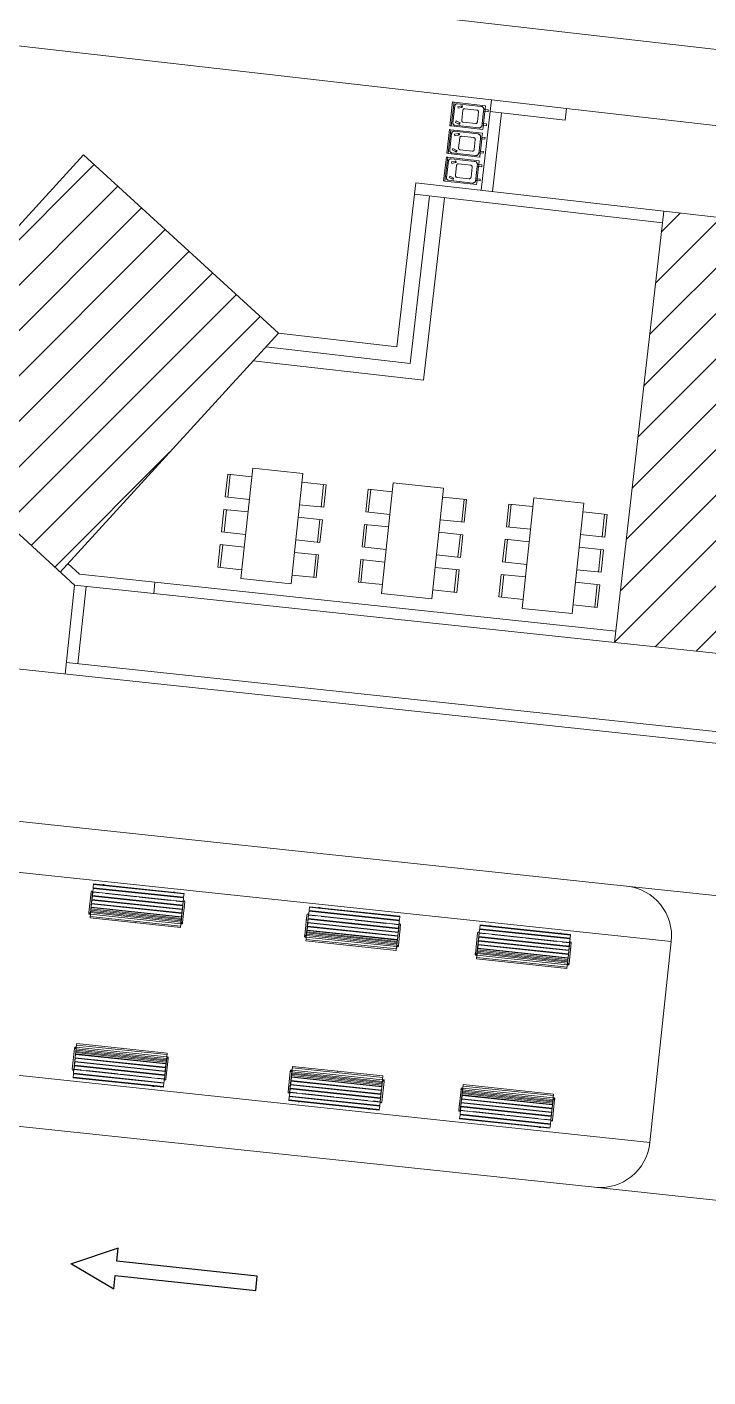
# Model space of a CAD drawing. Header units: metres. Extents: x 750 to 3116, y -341 to 1465.
# Drawn here: x 1588.96 to 1602.45, y 438.45 to 465.18 of the extents above; entities that cross this region are included whole.
import ezdxf

# ---------------------------------------------------------------- set-up
doc = ezdxf.new("R2010")
doc.units = ezdxf.units.M
for name, color, linetype, lineweight in [('Cycle road', 254, 'Continuous', 20), ('Footpath', 32, 'Continuous', 18), ('Furniture', 44, 'Continuous', 5), ('Hatch', 251, 'Continuous', 5), ('Hidden line', 251, 'Continuous', 5), ('Inverted beam', 252, 'Continuous', 5), ('Levels', 252, 'Continuous', 5), ('street fur', 33, 'Continuous', 15), ('Vehicular Road', 253, 'Continuous', 20), ('Wall ext', 20, 'Continuous', 18)]:
    doc.layers.add(name, color=color, linetype=linetype, lineweight=lineweight)

# ---------------------------------------------------------------- blocks, each defined once
blk = doc.blocks.new('Dustbin')
at = {"layer": 'street fur'}
for p, q in [((29865500, 12208874), (29865538, 12208874)), ((29865780, 12208874), (29865817, 12208874)), ((29865780, 12208846), (29865817, 12208846)), ((29865817, 12208846), (29865817, 12208873)), ((29865425, 12208243), (29865899, 12208243)), ((29865482, 12208396), (29865512, 12208407)), ((29865815, 12208396), (29865846, 12208385))]:
    blk.add_line(p, q, dxfattribs=at)
for points in [[(29865500, 12208873), (29865500, 12208874), (29865500, 12208934), (29865538, 12208934), (29865538, 12208874), (29865538, 12208873), (29865780, 12208873), (29865780, 12208874), (29865780, 12208934), (29865817, 12208934), (29865817, 12208874), (29865817, 12208873), (29865899, 12208873), (29865899, 12208243), (29865899, 12208216), (29865425, 12208216), (29865425, 12208243), (29865425, 12208873), (29865500, 12208873), (29865500, 12208846), (29865538, 12208846)], [(29865817, 12208846), (29865825, 12208846), (29865833, 12208844), (29865840, 12208842), (29865847, 12208838), (29865853, 12208834), (29865859, 12208829), (29865864, 12208823), (29865869, 12208817), (29865872, 12208810), (29865874, 12208803), (29865876, 12208795), (29865876, 12208787), (29865876, 12208311), (29865876, 12208305), (29865875, 12208299), (29865873, 12208294), (29865871, 12208289), (29865867, 12208284), (29865864, 12208280), (29865859, 12208276), (29865855, 12208273), (29865850, 12208270), (29865844, 12208269), (29865839, 12208268), (29865833, 12208267), (29865495, 12208267), (29865489, 12208268), (29865483, 12208269), (29865477, 12208271), (29865472, 12208273), (29865467, 12208277), (29865462, 12208281), (29865458, 12208285), (29865455, 12208290), (29865452, 12208295), (29865450, 12208301), (29865449, 12208307), (29865449, 12208313), (29865449, 12208781), (29865449, 12208796), (29865449, 12208796), (29865448, 12208788), (29865449, 12208781)], [(29865449, 12208796), (29865450, 12208804), (29865453, 12208811), (29865456, 12208818), (29865461, 12208824), (29865466, 12208830), (29865472, 12208835), (29865478, 12208839), (29865485, 12208843), (29865493, 12208845), (29865500, 12208846)]]:
    blk.add_lwpolyline(points, dxfattribs=at)
for points in [[(29865769, 12208437), (29865765, 12208437), (29865562, 12208437), (29865558, 12208437), (29865554, 12208438), (29865550, 12208439), (29865546, 12208441), (29865543, 12208443), (29865540, 12208446), (29865537, 12208449), (29865535, 12208453), (29865533, 12208456), (29865531, 12208460), (29865531, 12208465), (29865530, 12208469), (29865530, 12208713), (29865531, 12208718), (29865531, 12208722), (29865533, 12208726), (29865535, 12208730), (29865537, 12208734), (29865540, 12208737), (29865543, 12208740), (29865547, 12208743), (29865551, 12208745), (29865555, 12208746), (29865560, 12208747), (29865564, 12208747), (29865763, 12208747), (29865768, 12208747), (29865773, 12208746), (29865777, 12208744), (29865781, 12208742), (29865785, 12208740), (29865789, 12208737), (29865792, 12208733), (29865794, 12208729), (29865796, 12208725), (29865798, 12208721), (29865799, 12208716), (29865799, 12208711), (29865799, 12208471), (29865799, 12208467), (29865798, 12208462), (29865797, 12208458), (29865795, 12208454), (29865792, 12208450), (29865789, 12208447), (29865786, 12208444), (29865782, 12208441), (29865778, 12208439), (29865774, 12208438)], [(29865538, 12208846), (29865538, 12208873), (29865780, 12208873), (29865780, 12208846)], [(29865507, 12208423), (29865476, 12208412), (29865482, 12208396), (29865506, 12208326), (29865537, 12208337), (29865512, 12208407)], [(29865852, 12208401), (29865821, 12208412), (29865815, 12208396), (29865790, 12208327), (29865820, 12208315), (29865846, 12208385)]]:
    blk.add_lwpolyline(points, close=True, dxfattribs=at)
blk = doc.blocks.new('Dining Table')
at = {"layer": 'Furniture', "color": 0, "linetype": 'ByBlock'}
for p, q in [((29872645, 12208379), (29872645, 12208859)), ((29872645, 12208859), (29873095, 12208859)), ((29872645, 12208809), (29873095, 12208809)), ((29873095, 12208859), (29873095, 12208379)), ((29873345, 12208859), (29873345, 12208379)), ((29873795, 12208859), (29873345, 12208859)), ((29873795, 12208809), (29873345, 12208809)), ((29873795, 12208379), (29873795, 12208859)), ((29874495, 12208859), (29874045, 12208859)), ((29874045, 12208859), (29874045, 12208379)), ((29874495, 12208809), (29874045, 12208809)), ((29874495, 12208379), (29874495, 12208859)), ((29872470, 12208379), (29872470, 12207379)), ((29874670, 12208379), (29872470, 12208379)), ((29874670, 12207379), (29874670, 12208379)), ((29874670, 12207379), (29872470, 12207379)), ((29872645, 12207379), (29872645, 12206899)), ((29873095, 12206899), (29873095, 12207379)), ((29873345, 12206899), (29873345, 12207379)), ((29873795, 12207379), (29873795, 12206899)), ((29874045, 12206899), (29874045, 12207379)), ((29874495, 12207379), (29874495, 12206899)), ((29872645, 12206949), (29873095, 12206949)), ((29872645, 12206899), (29873095, 12206899)), ((29873795, 12206949), (29873345, 12206949)), ((29873795, 12206899), (29873345, 12206899)), ((29874495, 12206949), (29874045, 12206949)), ((29874495, 12206899), (29874045, 12206899))]:
    blk.add_line(p, q, dxfattribs=at)
blk = doc.blocks.new('arrow')
for p, q in [((0, 3687), (-403, 2800)), ((403, 2800), (0, 3687)), ((-403, 2800), (-143, 2800)), ((-143, 2800), (-143, 0)), ((143, 0), (143, 2800)), ((143, 2800), (403, 2800)), ((-143, 0), (143, 0))]:
    blk.add_line(p, q)
at = {"linetype": 'Continuous', "lineweight": 9}
for p in [(-5, 3699), (5, 3699)]:
    blk.add_line(p, (0, 3687), dxfattribs=at)

msp = doc.modelspace()

# ---------------------------------------------------------------- hatches: boundary and pattern name
at = {"layer": 'Hatch', "transparency": 33554687}
h = msp.add_hatch(dxfattribs=at)
h.set_pattern_fill('ANSI31', color=256, scale=0.2)
h.set_pattern_definition([(45, (-11491893.7876, -4445184.6138), (-0.449012806053, 0.449012806053), [])])
h.paths.add_polyline_path([(1629.315, 418.827), (1633.845, 414.678), (1630.577, 411.11), (1638.187, 404.139), (1640.084, 406.21), (1641.854, 404.589), (1643.225, 406.086), (1645.769, 403.756), (1662.268, 421.768), (1656.288, 427.246), (1654.39, 425.175), (1652.62, 426.796), (1651.249, 425.299), (1647.076, 429.122), (1640.538, 421.985), (1630.028, 431.612), (1628.13, 429.54), (1626.361, 431.161), (1624.989, 429.664), (1622.117, 432.295), (1612.311, 421.59), (1595.918, 436.606), (1576.15, 415.025), (1583.76, 408.054), (1585.658, 410.126), (1589.972, 406.174), (1597.88, 414.808), (1607.161, 406.307), (1610.43, 409.876), (1611.927, 408.505), (1613.824, 410.576), (1618.138, 406.625)])
h.paths.add_polyline_path([(1567.853, 440.609), (1551.941, 423.194), (1557.199, 418.39), (1554.724, 415.68), (1562.077, 408.962), (1575.904, 424.095), (1575.167, 424.77), (1579.726, 429.761)])
h.paths.add_polyline_path([(1567.526, 459.865), (1571.048, 456.648), (1573.489, 459.32), (1577.35, 455.792), (1579.791, 458.464), (1583.482, 455.091), (1585.924, 457.763), (1589.615, 454.39), (1593.938, 459.121), (1590.077, 462.649), (1587.635, 459.977), (1583.944, 463.35), (1581.503, 460.678), (1577.812, 464.051), (1575.37, 461.379), (1571.679, 464.752), (1568.75, 461.545), (1561.802, 467.893), (1556.419, 468.509), (1556.158, 464.553), (1556.058, 463.037), (1559.288, 460.085), (1557.487, 458.114), (1562.086, 453.911)])
h.paths.add_polyline_path([(1625.872, 458.575), (1618.575, 459.594), (1601.571, 461.537), (1600.595, 452.994), (1624.735, 450.432)])
h.paths.add_polyline_path([(1666.846, 428.346), (1658.141, 429.269), (1656.963, 427.984), (1662.944, 422.506), (1666.657, 426.56)])
h.paths.add_polyline_path([(1556.356, 467.546), (1554.091, 467.696), (1553.893, 464.702), (1556.158, 464.553)])
h.paths.add_polyline_path([(1559.797, 453.971), (1556.475, 457.006), (1554.721, 455.087), (1558.043, 452.052)])
h.paths.add_polyline_path([(1693.712, 400.277), (1690.735, 400.652), (1690.423, 398.172), (1693.399, 397.797)])
h.paths.add_polyline_path([(1689.388, 434.345), (1687.545, 436.033), (1685.518, 433.821), (1687.362, 432.132)])

# ---------------------------------------------------------------- linework, layer by layer
at = {"layer": 'Cycle road', "lineweight": 20}
msp.add_line((1614.762, 449.711), (1571.518, 454.299), dxfattribs=at)
at = {"layer": 'Cycle road'}
for p, q in [((1589.901, 454.129), (1589.714, 452.368)), ((1590.13, 454.104), (1589.967, 452.573)), ((1589.739, 452.597), (1614.786, 449.939)), ((1601.299, 443.094), (1601.721, 447.072))]:
    msp.add_line(p, q, dxfattribs=at)
at = {"layer": 'Cycle road', "lineweight": 18}
for p, q in [((1573.191, 451.105), (1600.832, 448.172)), ((1572.558, 445.138), (1600.199, 442.205))]:
    msp.add_line(p, q, dxfattribs=at)
at = {"layer": 'Cycle road'}
for centre, start, end in [((1600.727, 447.177), 353.9431, 83.9431), ((1600.305, 443.2), 263.9431, 353.9431)]:
    msp.add_arc(centre, 1, start, end, dxfattribs=at)
at = {"layer": 'Footpath'}
for p, q in [((1572.091, 450.216), (1601.721, 447.072)), ((1571.669, 446.238), (1601.299, 443.094))]:
    msp.add_line(p, q, dxfattribs=at)
msp.add_lwpolyline([(1553.424, 468.851), (1598.157, 463.739)], dxfattribs=at)
at = {"layer": 'Hidden line'}
for p, q in [((1600.832, 448.172), (1604.81, 447.75)), ((1600.199, 442.205), (1604.177, 441.783))]:
    msp.add_line(p, q, dxfattribs=at)
at = {"layer": 'Inverted beam', "lineweight": 20}
msp.add_line((1624.735, 450.432), (1591.468, 453.962), dxfattribs=at)
at = {"layer": 'Inverted beam'}
msp.add_line((1591.492, 454.191), (1600.621, 453.222), dxfattribs=at)
at = {"layer": 'Inverted beam', "lineweight": 20}
msp.add_lwpolyline([(1600.595, 452.994), (1601.571, 461.537), (1618.575, 459.594), (1625.872, 458.575), (1624.735, 450.432)], dxfattribs=at)
at = {"layer": 'Levels'}
for points in [[(1593.438, 458.575), (1596.815, 458.189), (1597.228, 461.802)], [(1593.688, 458.848), (1596.551, 458.521), (1596.93, 461.836)], [(1593.938, 459.121), (1596.287, 458.853), (1596.632, 461.87)]]:
    msp.add_lwpolyline(points, dxfattribs=at)
at = {"layer": 'street fur'}
for p, q in [((1590.262, 448.056), (1590.27, 448.126)), ((1592.06, 447.936), (1590.27, 448.126)), ((1590.271, 448.143), (1590.279, 448.217)), ((1590.271, 448.138), (1590.271, 448.143)), ((1590.271, 448.138), (1592.061, 447.948)), ((1592.068, 448.014), (1590.278, 448.204)), ((1592.069, 448.027), (1590.279, 448.217)), ((1590.41, 448.124), (1590.409, 448.111)), ((1590.528, 448.098), (1590.529, 448.111)), ((1590.229, 448.057), (1590.185, 447.645)), ((1590.215, 447.642), (1590.259, 448.054)), ((1590.231, 447.762), (1590.237, 447.821)), ((1592.027, 447.631), (1590.237, 447.821)), ((1590.245, 447.891), (1590.238, 447.829)), ((1592.028, 447.639), (1590.238, 447.829)), ((1592.035, 447.705), (1590.245, 447.895)), ((1590.245, 447.891), (1590.245, 447.895)), ((1590.246, 447.908), (1590.253, 447.967)), ((1590.249, 447.932), (1590.246, 447.932)), ((1590.246, 447.903), (1590.246, 447.908)), ((1590.246, 447.903), (1592.036, 447.713)), ((1590.25, 447.967), (1590.253, 447.967)), ((1590.253, 447.97), (1590.253, 447.967)), ((1592.043, 447.78), (1590.253, 447.97)), ((1590.254, 447.982), (1590.255, 447.987)), ((1590.254, 447.982), (1592.044, 447.792)), ((1590.255, 447.987), (1590.261, 448.041)), ((1590.261, 448.049), (1590.261, 448.047)), ((1590.401, 448.034), (1590.261, 448.049)), ((1590.261, 448.041), (1590.261, 448.047)), ((1590.262, 448.056), (1592.052, 447.866)), ((1590.377, 447.814), (1590.376, 447.806)), ((1590.385, 447.888), (1590.384, 447.881)), ((1590.394, 447.967), (1590.392, 447.955)), ((1590.401, 448.041), (1590.401, 448.034)), ((1590.504, 447.868), (1590.504, 447.876)), ((1590.512, 447.943), (1590.513, 447.955)), ((1590.52, 448.022), (1590.521, 448.029)), ((1591.132, 447.957), (1590.52, 448.022)), ((1591.116, 447.811), (1591.115, 447.803)), ((1591.124, 447.89), (1591.123, 447.878)), ((1591.132, 447.964), (1591.132, 447.957)), ((1591.141, 448.046), (1591.14, 448.034)), ((1591.173, 447.872), (1591.174, 447.885)), ((1591.181, 447.951), (1591.182, 447.958)), ((1591.793, 447.887), (1591.181, 447.952)), ((1591.189, 448.028), (1591.191, 448.041)), ((1591.786, 447.82), (1591.784, 447.807)), ((1591.794, 447.893), (1591.793, 447.886)), ((1591.802, 447.976), (1591.801, 447.963)), ((1591.912, 447.874), (1591.913, 447.881)), ((1592.051, 447.859), (1591.912, 447.874)), ((1591.92, 447.951), (1591.922, 447.963)), ((1592.055, 447.864), (1592.011, 447.451)), ((1592.041, 447.448), (1592.085, 447.861)), ((1592.045, 447.797), (1592.051, 447.857)), ((1592.051, 447.859), (1592.051, 447.857)), ((1592.058, 447.922), (1592.052, 447.866)), ((1592.059, 447.929), (1592.058, 447.922)), ((1592.06, 447.936), (1592.059, 447.929)), ((1592.069, 448.027), (1592.061, 447.948)), ((1590.2, 447.643), (1590.183, 447.645)), ((1590.183, 447.639), (1590.183, 447.645)), ((1590.183, 447.639), (1590.2, 447.637)), ((1590.198, 447.613), (1590.196, 447.613)), ((1590.2, 447.643), (1590.218, 447.641)), ((1590.2, 447.637), (1590.218, 447.635)), ((1590.207, 447.539), (1590.215, 447.614)), ((1590.211, 447.57), (1592.001, 447.38)), ((1590.216, 447.62), (1590.215, 447.615)), ((1592.005, 447.425), (1590.215, 447.615)), ((1590.215, 447.614), (1590.215, 447.615)), ((1590.216, 447.62), (1590.217, 447.628)), ((1590.217, 447.628), (1590.219, 447.653)), ((1590.219, 447.653), (1590.221, 447.67)), ((1592.009, 447.456), (1590.219, 447.646)), ((1590.221, 447.67), (1590.224, 447.696)), ((1592.011, 447.48), (1590.221, 447.67)), ((1590.224, 447.696), (1590.225, 447.702)), ((1592.014, 447.506), (1590.224, 447.696)), ((1590.225, 447.702), (1590.226, 447.72)), ((1590.226, 447.72), (1590.227, 447.727)), ((1592.016, 447.53), (1590.226, 447.72)), ((1590.227, 447.727), (1590.229, 447.744)), ((1592.019, 447.554), (1590.229, 447.744)), ((1590.23, 447.756), (1590.231, 447.762)), ((1590.23, 447.756), (1590.23, 447.754)), ((1592.02, 447.565), (1590.23, 447.754)), ((1590.368, 447.729), (1590.369, 447.74)), ((1590.489, 447.727), (1590.488, 447.717)), ((1590.496, 447.794), (1590.497, 447.801)), ((1591.108, 447.737), (1591.107, 447.729)), ((1591.157, 447.723), (1591.158, 447.731)), ((1591.165, 447.798), (1591.166, 447.805)), ((1591.76, 447.582), (1591.762, 447.592)), ((1591.769, 447.666), (1591.769, 447.658)), ((1591.777, 447.74), (1591.777, 447.733)), ((1591.881, 447.579), (1591.88, 447.569)), ((1591.888, 447.646), (1591.889, 447.654)), ((1591.896, 447.72), (1591.897, 447.728)), ((1591.904, 447.795), (1591.905, 447.807)), ((1592.017, 447.537), (1592.019, 447.554)), ((1592.021, 447.572), (1592.02, 447.567)), ((1592.02, 447.567), (1592.02, 447.565)), ((1592.021, 447.572), (1592.027, 447.631)), ((1592.035, 447.705), (1592.028, 447.641)), ((1592.028, 447.641), (1592.028, 447.639)), ((1592.036, 447.718), (1592.043, 447.777)), ((1592.036, 447.718), (1592.036, 447.713)), ((1592.042, 447.742), (1592.039, 447.743)), ((1592.043, 447.78), (1592.043, 447.777)), ((1592.043, 447.777), (1592.046, 447.777)), ((1592.045, 447.797), (1592.044, 447.792)), ((1594.505, 447.604), (1594.461, 447.191)), ((1594.491, 447.188), (1594.534, 447.601)), ((1594.53, 447.533), (1594.537, 447.593)), ((1594.537, 447.596), (1594.537, 447.593)), ((1594.676, 447.581), (1594.537, 447.596)), ((1594.538, 447.602), (1594.545, 447.672)), ((1594.538, 447.602), (1596.328, 447.412)), ((1596.335, 447.482), (1594.545, 447.672)), ((1594.546, 447.685), (1594.555, 447.763)), ((1594.546, 447.685), (1596.336, 447.495)), ((1596.343, 447.561), (1594.553, 447.751)), ((1596.345, 447.573), (1594.555, 447.763)), ((1594.677, 447.588), (1594.676, 447.581)), ((1594.686, 447.67), (1594.684, 447.657)), ((1594.795, 447.568), (1594.796, 447.575)), ((1595.407, 447.503), (1594.795, 447.568)), ((1594.804, 447.645), (1594.805, 447.657)), ((1595.416, 447.592), (1595.415, 447.58)), ((1595.465, 447.575), (1595.466, 447.587)), ((1596.345, 447.573), (1596.336, 447.495)), ((1590.207, 447.539), (1591.997, 447.35)), ((1592.005, 447.424), (1591.997, 447.35)), ((1592.006, 447.43), (1592.005, 447.424)), ((1592.007, 447.438), (1592.006, 447.43)), ((1592.007, 447.438), (1592.009, 447.456)), ((1592.042, 447.442), (1592.007, 447.446)), ((1592.043, 447.448), (1592.008, 447.452)), ((1592.014, 447.506), (1592.009, 447.456)), ((1592.015, 447.512), (1592.014, 447.506)), ((1592.015, 447.512), (1592.016, 447.53)), ((1592.017, 447.537), (1592.016, 447.53)), ((1592.024, 447.42), (1592.022, 447.42)), ((1592.042, 447.442), (1592.043, 447.448)), ((1594.503, 447.273), (1594.505, 447.29)), ((1596.294, 447.101), (1594.505, 447.29)), ((1594.513, 447.367), (1594.506, 447.301)), ((1596.296, 447.111), (1594.506, 447.301)), ((1596.303, 447.177), (1594.513, 447.367)), ((1594.514, 447.377), (1594.52, 447.437)), ((1594.514, 447.377), (1594.514, 447.375)), ((1596.303, 447.185), (1594.514, 447.375)), ((1594.52, 447.437), (1594.521, 447.442)), ((1594.524, 447.479), (1594.521, 447.479)), ((1594.521, 447.449), (1594.522, 447.454)), ((1594.521, 447.449), (1596.311, 447.259)), ((1596.311, 447.252), (1594.521, 447.442)), ((1594.522, 447.454), (1594.528, 447.508)), ((1594.525, 447.514), (1594.528, 447.513)), ((1594.528, 447.516), (1594.528, 447.514)), ((1596.318, 447.326), (1594.528, 447.516)), ((1594.528, 447.508), (1594.528, 447.514)), ((1594.53, 447.529), (1594.53, 447.533)), ((1594.53, 447.529), (1596.32, 447.339)), ((1594.644, 447.276), (1594.645, 447.286)), ((1594.653, 447.36), (1594.652, 447.353)), ((1594.661, 447.435), (1594.66, 447.427)), ((1594.669, 447.514), (1594.668, 447.502)), ((1594.771, 447.34), (1594.772, 447.348)), ((1594.779, 447.414), (1594.78, 447.422)), ((1594.787, 447.489), (1594.788, 447.501)), ((1595.384, 447.283), (1595.383, 447.275)), ((1595.391, 447.357), (1595.391, 447.349)), ((1595.4, 447.436), (1595.399, 447.424)), ((1595.408, 447.51), (1595.407, 447.503)), ((1595.433, 447.27), (1595.433, 447.278)), ((1595.44, 447.344), (1595.441, 447.352)), ((1595.448, 447.419), (1595.45, 447.431)), ((1595.457, 447.498), (1595.457, 447.505)), ((1596.068, 447.433), (1595.457, 447.498)), ((1596.053, 447.287), (1596.052, 447.279)), ((1596.061, 447.366), (1596.06, 447.354)), ((1596.069, 447.44), (1596.068, 447.433)), ((1596.078, 447.522), (1596.076, 447.51)), ((1596.171, 447.267), (1596.172, 447.274)), ((1596.179, 447.341), (1596.181, 447.353)), ((1596.188, 447.42), (1596.188, 447.427)), ((1596.327, 447.406), (1596.188, 447.42)), ((1596.196, 447.497), (1596.197, 447.509)), ((1596.33, 447.41), (1596.287, 446.998)), ((1596.318, 447.324), (1596.311, 447.259)), ((1596.317, 447.289), (1596.314, 447.289)), ((1596.316, 446.995), (1596.36, 447.407)), ((1596.318, 447.326), (1596.318, 447.324)), ((1596.318, 447.324), (1596.321, 447.323)), ((1596.32, 447.343), (1596.327, 447.403)), ((1596.32, 447.343), (1596.32, 447.339)), ((1596.327, 447.406), (1596.327, 447.403)), ((1596.334, 447.469), (1596.328, 447.412)), ((1596.335, 447.482), (1596.334, 447.475)), ((1596.334, 447.475), (1596.334, 447.469)), ((1597.918, 447.244), (1597.925, 447.307)), ((1597.926, 447.314), (1597.925, 447.307)), ((1599.715, 447.124), (1597.926, 447.314)), ((1597.927, 447.331), (1597.935, 447.404)), ((1597.927, 447.326), (1597.927, 447.331)), ((1597.927, 447.326), (1599.717, 447.136)), ((1599.724, 447.202), (1597.934, 447.392)), ((1599.725, 447.214), (1597.935, 447.404)), ((1598.066, 447.311), (1598.065, 447.299)), ((1598.184, 447.286), (1598.185, 447.298)), ((1594.458, 447.185), (1594.459, 447.191)), ((1594.458, 447.185), (1594.475, 447.184)), ((1594.476, 447.19), (1594.459, 447.191)), ((1594.473, 447.16), (1594.472, 447.16)), ((1594.475, 447.184), (1594.493, 447.182)), ((1594.476, 447.19), (1594.494, 447.188)), ((1594.483, 447.086), (1594.486, 447.116)), ((1594.483, 447.086), (1596.273, 446.896)), ((1594.486, 447.116), (1594.491, 447.16)), ((1594.486, 447.116), (1596.276, 446.926)), ((1594.492, 447.175), (1594.491, 447.161)), ((1596.281, 446.971), (1594.491, 447.161)), ((1594.491, 447.16), (1594.491, 447.161)), ((1594.492, 447.175), (1594.494, 447.192)), ((1594.494, 447.192), (1594.495, 447.199)), ((1596.284, 447.002), (1594.494, 447.192)), ((1594.495, 447.199), (1594.498, 447.225)), ((1596.287, 447.027), (1594.497, 447.217)), ((1594.498, 447.225), (1594.499, 447.242)), ((1594.499, 447.242), (1594.5, 447.249)), ((1596.289, 447.052), (1594.499, 447.242)), ((1594.5, 447.249), (1594.503, 447.273)), ((1596.292, 447.076), (1594.502, 447.266)), ((1594.764, 447.273), (1594.763, 447.263)), ((1596.036, 447.128), (1596.037, 447.138)), ((1596.045, 447.213), (1596.044, 447.205)), ((1596.156, 447.126), (1596.155, 447.115)), ((1596.163, 447.192), (1596.164, 447.2)), ((1596.282, 446.985), (1596.287, 447.027)), ((1596.29, 447.059), (1596.287, 447.027)), ((1596.29, 447.059), (1596.292, 447.076)), ((1596.294, 447.101), (1596.292, 447.076)), ((1596.302, 447.173), (1596.296, 447.113)), ((1596.296, 447.113), (1596.296, 447.111)), ((1596.303, 447.177), (1596.302, 447.173)), ((1596.304, 447.187), (1596.303, 447.185)), ((1596.31, 447.247), (1596.304, 447.187)), ((1596.311, 447.252), (1596.31, 447.247)), ((1597.885, 447.245), (1597.841, 446.832)), ((1597.871, 446.829), (1597.915, 447.242)), ((1597.887, 446.95), (1597.893, 447.009)), ((1599.683, 446.819), (1597.893, 447.009)), ((1597.901, 447.078), (1597.894, 447.017)), ((1599.684, 446.827), (1597.894, 447.017)), ((1599.691, 446.893), (1597.901, 447.083)), ((1597.901, 447.078), (1597.901, 447.083)), ((1597.902, 447.095), (1597.908, 447.149)), ((1597.905, 447.12), (1597.902, 447.12)), ((1597.902, 447.091), (1597.902, 447.095)), ((1597.902, 447.091), (1599.692, 446.901)), ((1597.906, 447.155), (1597.909, 447.155)), ((1597.908, 447.149), (1597.909, 447.155)), ((1597.909, 447.158), (1597.909, 447.155)), ((1599.699, 446.968), (1597.909, 447.158)), ((1597.91, 447.17), (1597.916, 447.228)), ((1597.91, 447.17), (1599.7, 446.98)), ((1597.916, 447.228), (1597.917, 447.234)), ((1597.917, 447.237), (1597.917, 447.234)), ((1598.057, 447.222), (1597.917, 447.237)), ((1597.918, 447.244), (1599.708, 447.054)), ((1598.041, 447.076), (1598.04, 447.068)), ((1598.049, 447.155), (1598.048, 447.143)), ((1598.057, 447.229), (1598.057, 447.222)), ((1598.16, 447.056), (1598.16, 447.063)), ((1598.168, 447.13), (1598.169, 447.142)), ((1598.176, 447.209), (1598.177, 447.216)), ((1598.787, 447.145), (1598.176, 447.209)), ((1598.78, 447.078), (1598.779, 447.065)), ((1598.788, 447.151), (1598.787, 447.144)), ((1598.797, 447.234), (1598.796, 447.221)), ((1598.829, 447.06), (1598.83, 447.072)), ((1598.837, 447.139), (1598.838, 447.146)), ((1599.449, 447.074), (1598.837, 447.139)), ((1598.845, 447.216), (1598.847, 447.228)), ((1599.442, 447.007), (1599.44, 446.995)), ((1599.449, 447.081), (1599.449, 447.074)), ((1599.458, 447.163), (1599.457, 447.151)), ((1599.568, 447.061), (1599.569, 447.068)), ((1599.707, 447.047), (1599.568, 447.062)), ((1599.576, 447.138), (1599.578, 447.151)), ((1599.711, 447.052), (1599.667, 446.639)), ((1599.697, 446.636), (1599.741, 447.049)), ((1599.707, 447.044), (1599.7, 446.98)), ((1599.707, 447.047), (1599.707, 447.044)), ((1599.714, 447.11), (1599.708, 447.054)), ((1599.715, 447.117), (1599.714, 447.11)), ((1599.715, 447.124), (1599.715, 447.117)), ((1599.725, 447.214), (1599.717, 447.136)), ((1596.281, 446.97), (1596.273, 446.896)), ((1596.282, 446.985), (1596.281, 446.976)), ((1596.281, 446.976), (1596.281, 446.97)), ((1596.318, 446.988), (1596.283, 446.992)), ((1596.318, 446.994), (1596.284, 446.998)), ((1596.299, 446.966), (1596.297, 446.966)), ((1596.318, 446.988), (1596.318, 446.994)), ((1597.856, 446.831), (1597.839, 446.833)), ((1597.839, 446.827), (1597.839, 446.833)), ((1597.839, 446.827), (1597.856, 446.825)), ((1597.854, 446.801), (1597.852, 446.801)), ((1597.856, 446.831), (1597.874, 446.829)), ((1597.856, 446.825), (1597.873, 446.823)), ((1597.863, 446.727), (1597.871, 446.802)), ((1597.867, 446.758), (1599.656, 446.568)), ((1597.872, 446.807), (1597.871, 446.802)), ((1599.661, 446.612), (1597.871, 446.802)), ((1597.871, 446.802), (1597.871, 446.802)), ((1597.872, 446.807), (1597.873, 446.816)), ((1597.873, 446.816), (1597.875, 446.833)), ((1597.875, 446.841), (1597.878, 446.866)), ((1597.875, 446.833), (1597.875, 446.841)), ((1599.665, 446.643), (1597.875, 446.833)), ((1599.667, 446.668), (1597.877, 446.858)), ((1597.878, 446.866), (1597.88, 446.883)), ((1597.88, 446.883), (1597.885, 446.932)), ((1599.67, 446.693), (1597.88, 446.883)), ((1599.672, 446.717), (1597.882, 446.907)), ((1599.675, 446.742), (1597.885, 446.932)), ((1597.886, 446.944), (1597.887, 446.95)), ((1597.886, 446.944), (1597.886, 446.942)), ((1599.676, 446.752), (1597.886, 446.942)), ((1598.024, 446.917), (1598.025, 446.927)), ((1598.033, 447.002), (1598.032, 446.994)), ((1598.145, 446.915), (1598.144, 446.904)), ((1598.152, 446.981), (1598.153, 446.989)), ((1598.764, 446.924), (1598.763, 446.916)), ((1598.772, 446.998), (1598.771, 446.991)), ((1598.813, 446.911), (1598.814, 446.919)), ((1598.821, 446.985), (1598.822, 446.993)), ((1599.416, 446.769), (1599.418, 446.78)), ((1599.425, 446.854), (1599.425, 446.846)), ((1599.433, 446.928), (1599.432, 446.921)), ((1599.537, 446.767), (1599.536, 446.757)), ((1599.544, 446.833), (1599.545, 446.841)), ((1599.552, 446.908), (1599.553, 446.915)), ((1599.56, 446.982), (1599.561, 446.995)), ((1599.673, 446.725), (1599.675, 446.742)), ((1599.683, 446.814), (1599.676, 446.754)), ((1599.676, 446.754), (1599.676, 446.752)), ((1599.683, 446.819), (1599.683, 446.814)), ((1599.691, 446.893), (1599.684, 446.829)), ((1599.684, 446.829), (1599.684, 446.827)), ((1599.699, 446.965), (1599.692, 446.901)), ((1599.698, 446.93), (1599.695, 446.93)), ((1599.699, 446.968), (1599.699, 446.965)), ((1599.699, 446.965), (1599.702, 446.965)), ((1597.863, 446.727), (1599.653, 446.537)), ((1599.661, 446.612), (1599.653, 446.537)), ((1599.665, 446.643), (1599.661, 446.612)), ((1599.661, 446.612), (1599.661, 446.612)), ((1599.698, 446.63), (1599.663, 446.633)), ((1599.699, 446.636), (1599.664, 446.639)), ((1599.665, 446.651), (1599.67, 446.693)), ((1599.665, 446.651), (1599.665, 446.643)), ((1599.671, 446.7), (1599.67, 446.693)), ((1599.671, 446.7), (1599.672, 446.717)), ((1599.673, 446.725), (1599.672, 446.717)), ((1599.68, 446.608), (1599.678, 446.608)), ((1599.698, 446.63), (1599.699, 446.636)), ((1589.9, 444.955), (1589.856, 444.542)), ((1589.886, 444.539), (1589.93, 444.952)), ((1589.899, 444.961), (1589.898, 444.955)), ((1589.933, 444.952), (1589.898, 444.955)), ((1589.899, 444.961), (1589.933, 444.958)), ((1589.919, 444.983), (1589.917, 444.983)), ((1589.926, 444.891), (1589.922, 444.849)), ((1591.714, 444.683), (1589.924, 444.873)), ((1589.927, 444.897), (1589.926, 444.891)), ((1589.931, 444.94), (1589.927, 444.897)), ((1591.717, 444.707), (1589.927, 444.897)), ((1591.72, 444.733), (1589.93, 444.923)), ((1589.932, 444.947), (1589.931, 444.94)), ((1589.936, 444.978), (1589.932, 444.947)), ((1591.722, 444.757), (1589.932, 444.947)), ((1589.944, 445.053), (1589.936, 444.979)), ((1589.936, 444.979), (1589.936, 444.978)), ((1591.726, 444.788), (1589.936, 444.978)), ((1589.94, 445.023), (1591.73, 444.833)), ((1589.944, 445.053), (1591.733, 444.863)), ((1589.897, 444.611), (1589.89, 444.546)), ((1589.895, 444.626), (1589.898, 444.626)), ((1589.897, 444.611), (1591.687, 444.421)), ((1589.898, 444.623), (1589.904, 444.685)), ((1591.688, 444.433), (1589.898, 444.623)), ((1589.902, 444.661), (1589.899, 444.661)), ((1589.905, 444.69), (1589.904, 444.685)), ((1589.905, 444.69), (1591.695, 444.5)), ((1589.912, 444.756), (1589.906, 444.697)), ((1591.696, 444.508), (1589.906, 444.697)), ((1589.913, 444.762), (1589.912, 444.756)), ((1589.913, 444.762), (1589.913, 444.764)), ((1591.703, 444.574), (1589.913, 444.764)), ((1589.921, 444.838), (1589.914, 444.777)), ((1589.914, 444.777), (1589.914, 444.772)), ((1591.704, 444.582), (1589.914, 444.772)), ((1591.711, 444.648), (1589.921, 444.838)), ((1591.712, 444.659), (1589.922, 444.849)), ((1590.036, 444.596), (1590.037, 444.608)), ((1590.044, 444.675), (1590.045, 444.683)), ((1590.052, 444.749), (1590.053, 444.757)), ((1590.061, 444.834), (1590.06, 444.824)), ((1590.164, 444.67), (1590.164, 444.662)), ((1590.172, 444.744), (1590.171, 444.737)), ((1590.179, 444.811), (1590.18, 444.821)), ((1590.775, 444.598), (1590.776, 444.605)), ((1590.783, 444.672), (1590.784, 444.68)), ((1590.834, 444.674), (1590.833, 444.666)), ((1591.444, 444.601), (1591.445, 444.609)), ((1591.453, 444.686), (1591.452, 444.676)), ((1591.571, 444.663), (1591.573, 444.674)), ((1591.726, 444.761), (1591.682, 444.348)), ((1591.704, 444.582), (1591.71, 444.646)), ((1591.71, 444.646), (1591.711, 444.648)), ((1591.712, 444.345), (1591.755, 444.758)), ((1591.714, 444.676), (1591.712, 444.659)), ((1591.716, 444.701), (1591.714, 444.683)), ((1591.714, 444.676), (1591.714, 444.683)), ((1591.716, 444.701), (1591.717, 444.707)), ((1591.719, 444.725), (1591.717, 444.707)), ((1591.719, 444.725), (1591.72, 444.733)), ((1591.726, 444.788), (1591.72, 444.733)), ((1591.758, 444.764), (1591.723, 444.767)), ((1591.757, 444.758), (1591.723, 444.761)), ((1591.726, 444.789), (1591.733, 444.863)), ((1591.726, 444.788), (1591.726, 444.789)), ((1591.745, 444.789), (1591.743, 444.789)), ((1591.758, 444.764), (1591.757, 444.758)), ((1589.88, 444.455), (1589.872, 444.376)), ((1591.662, 444.186), (1589.872, 444.376)), ((1591.663, 444.199), (1589.873, 444.388)), ((1589.88, 444.455), (1591.67, 444.265)), ((1589.881, 444.467), (1589.882, 444.474)), ((1591.671, 444.277), (1589.881, 444.467)), ((1589.888, 444.533), (1589.882, 444.474)), ((1589.889, 444.537), (1589.888, 444.533)), ((1589.889, 444.544), (1589.89, 444.546)), ((1590.029, 444.529), (1589.889, 444.544)), ((1589.889, 444.537), (1591.679, 444.347)), ((1590.019, 444.44), (1590.021, 444.452)), ((1590.028, 444.522), (1590.029, 444.529)), ((1590.14, 444.44), (1590.139, 444.427)), ((1590.148, 444.516), (1590.147, 444.509)), ((1590.76, 444.451), (1590.148, 444.516)), ((1590.156, 444.595), (1590.155, 444.583)), ((1590.75, 444.362), (1590.751, 444.375)), ((1590.759, 444.445), (1590.76, 444.452)), ((1590.767, 444.518), (1590.768, 444.531)), ((1590.801, 444.369), (1590.8, 444.357)), ((1590.809, 444.446), (1590.809, 444.439)), ((1591.421, 444.381), (1590.809, 444.446)), ((1590.818, 444.525), (1590.816, 444.513)), ((1590.826, 444.6), (1590.825, 444.592)), ((1591.42, 444.374), (1591.421, 444.381)), ((1591.428, 444.448), (1591.429, 444.46)), ((1591.436, 444.527), (1591.437, 444.535)), ((1591.54, 444.369), (1591.539, 444.362)), ((1591.679, 444.354), (1591.54, 444.368)), ((1591.549, 444.448), (1591.547, 444.435)), ((1591.557, 444.522), (1591.556, 444.515)), ((1591.564, 444.597), (1591.564, 444.589)), ((1591.679, 444.347), (1591.673, 444.291)), ((1591.679, 444.354), (1591.68, 444.356)), ((1591.68, 444.356), (1591.687, 444.421)), ((1591.688, 444.436), (1591.695, 444.5)), ((1591.688, 444.433), (1591.688, 444.436)), ((1591.688, 444.436), (1591.691, 444.435)), ((1591.695, 444.47), (1591.692, 444.47)), ((1591.703, 444.572), (1591.696, 444.512)), ((1591.696, 444.508), (1591.696, 444.512)), ((1591.703, 444.572), (1591.703, 444.574)), ((1594.175, 444.501), (1594.132, 444.089)), ((1594.161, 444.086), (1594.205, 444.498)), ((1594.174, 444.508), (1594.173, 444.502)), ((1594.208, 444.498), (1594.173, 444.502)), ((1594.174, 444.508), (1594.209, 444.504)), ((1594.195, 444.377), (1594.189, 444.318)), ((1594.194, 444.53), (1594.193, 444.53)), ((1594.196, 444.383), (1594.195, 444.377)), ((1594.196, 444.383), (1594.196, 444.385)), ((1595.986, 444.195), (1594.196, 444.385)), ((1594.199, 444.412), (1594.197, 444.395)), ((1595.987, 444.205), (1594.197, 444.395)), ((1594.2, 444.42), (1594.199, 444.412)), ((1594.202, 444.437), (1594.2, 444.42)), ((1595.99, 444.23), (1594.2, 444.42)), ((1594.211, 444.525), (1594.202, 444.443)), ((1595.992, 444.254), (1594.202, 444.443)), ((1594.202, 444.443), (1594.202, 444.437)), ((1595.995, 444.279), (1594.205, 444.469)), ((1595.998, 444.304), (1594.208, 444.493)), ((1594.219, 444.6), (1594.211, 444.525)), ((1596.001, 444.335), (1594.211, 444.525)), ((1594.211, 444.525), (1594.211, 444.525)), ((1594.216, 444.569), (1596.006, 444.379)), ((1594.219, 444.6), (1596.009, 444.41)), ((1594.337, 444.38), (1594.335, 444.37)), ((1594.455, 444.357), (1594.456, 444.368)), ((1596, 444.33), (1596.001, 444.335)), ((1596.001, 444.335), (1596.009, 444.41)), ((1596.001, 444.335), (1596.001, 444.335)), ((1596.02, 444.335), (1596.018, 444.336)), ((1591.411, 444.292), (1591.413, 444.304)), ((1591.532, 444.292), (1591.531, 444.279)), ((1591.662, 444.186), (1591.663, 444.199)), ((1591.663, 444.199), (1591.67, 444.265)), ((1591.671, 444.277), (1591.672, 444.284)), ((1591.672, 444.284), (1591.673, 444.291)), ((1594.157, 444.013), (1594.164, 444.083)), ((1594.164, 444.083), (1595.954, 443.893)), ((1594.166, 444.098), (1594.165, 444.093)), ((1594.165, 444.09), (1594.165, 444.093)), ((1594.304, 444.075), (1594.165, 444.09)), ((1594.172, 444.152), (1594.166, 444.098)), ((1594.171, 444.173), (1594.174, 444.172)), ((1594.172, 444.157), (1595.962, 443.967)), ((1594.172, 444.157), (1594.172, 444.152)), ((1594.173, 444.169), (1594.18, 444.232)), ((1595.963, 443.979), (1594.173, 444.169)), ((1594.177, 444.207), (1594.174, 444.207)), ((1594.18, 444.236), (1595.97, 444.046)), ((1594.18, 444.236), (1594.18, 444.232)), ((1594.182, 444.249), (1594.181, 444.244)), ((1595.971, 444.054), (1594.181, 444.244)), ((1594.188, 444.31), (1594.182, 444.249)), ((1595.978, 444.12), (1594.188, 444.31)), ((1595.979, 444.128), (1594.189, 444.318)), ((1594.303, 444.068), (1594.304, 444.075)), ((1594.311, 444.142), (1594.313, 444.154)), ((1594.32, 444.221), (1594.32, 444.229)), ((1594.328, 444.296), (1594.328, 444.303)), ((1594.432, 444.142), (1594.431, 444.13)), ((1594.44, 444.216), (1594.439, 444.209)), ((1594.448, 444.291), (1594.447, 444.283)), ((1595.042, 444.065), (1595.043, 444.077)), ((1595.051, 444.144), (1595.051, 444.151)), ((1595.058, 444.218), (1595.059, 444.226)), ((1595.093, 444.072), (1595.092, 444.059)), ((1595.101, 444.146), (1595.1, 444.139)), ((1595.109, 444.221), (1595.108, 444.213)), ((1595.712, 444.074), (1595.713, 444.081)), ((1595.72, 444.148), (1595.721, 444.156)), ((1595.729, 444.233), (1595.728, 444.222)), ((1595.832, 444.069), (1595.831, 444.061)), ((1595.84, 444.143), (1595.839, 444.135)), ((1595.847, 444.21), (1595.848, 444.22)), ((1596.001, 444.307), (1595.957, 443.895)), ((1595.971, 444.054), (1595.977, 444.113)), ((1595.977, 444.113), (1595.978, 444.118)), ((1595.978, 444.118), (1595.978, 444.12)), ((1595.979, 444.128), (1595.986, 444.193)), ((1595.986, 444.193), (1595.986, 444.195)), ((1595.987, 443.891), (1596.031, 444.304)), ((1595.997, 444.296), (1595.987, 444.205)), ((1595.997, 444.296), (1595.998, 444.304)), ((1596, 444.33), (1595.998, 444.304)), ((1596.033, 444.304), (1595.998, 444.308)), ((1596.034, 444.31), (1595.999, 444.314)), ((1596.034, 444.31), (1596.033, 444.304)), ((1597.556, 444.143), (1597.512, 443.73)), ((1597.542, 443.727), (1597.586, 444.139)), ((1597.555, 444.149), (1597.554, 444.143)), ((1597.589, 444.139), (1597.554, 444.143)), ((1597.555, 444.149), (1597.589, 444.145)), ((1597.575, 444.171), (1597.573, 444.171)), ((1597.59, 444.152), (1597.58, 444.061)), ((1599.373, 443.895), (1597.583, 444.085)), ((1599.376, 443.92), (1597.586, 444.11)), ((1599.378, 443.945), (1597.588, 444.135)), ((1597.591, 444.161), (1597.59, 444.152)), ((1597.591, 444.161), (1597.592, 444.166)), ((1597.599, 444.241), (1597.592, 444.167)), ((1597.592, 444.167), (1597.592, 444.166)), ((1599.381, 443.976), (1597.592, 444.166)), ((1597.596, 444.211), (1599.386, 444.021)), ((1597.599, 444.241), (1599.389, 444.051)), ((1594.155, 443.996), (1594.147, 443.923)), ((1595.937, 443.733), (1594.147, 443.923)), ((1595.938, 443.745), (1594.148, 443.935)), ((1594.155, 444.001), (1595.945, 443.811)), ((1594.155, 444.001), (1594.155, 443.996)), ((1595.947, 443.823), (1594.157, 444.013)), ((1594.295, 443.986), (1594.296, 443.999)), ((1594.415, 443.986), (1594.414, 443.973)), ((1594.423, 444.063), (1594.423, 444.056)), ((1595.035, 443.998), (1594.423, 444.063)), ((1595.026, 443.909), (1595.027, 443.921)), ((1595.034, 443.991), (1595.035, 443.998)), ((1595.077, 443.916), (1595.075, 443.903)), ((1595.085, 443.993), (1595.084, 443.986)), ((1595.696, 443.927), (1595.085, 443.992)), ((1595.687, 443.838), (1595.688, 443.851)), ((1595.696, 443.921), (1595.696, 443.928)), ((1595.703, 443.994), (1595.705, 444.007)), ((1595.808, 443.838), (1595.806, 443.826)), ((1595.816, 443.915), (1595.815, 443.908)), ((1595.955, 443.9), (1595.816, 443.915)), ((1595.824, 443.994), (1595.823, 443.982)), ((1595.938, 443.745), (1595.945, 443.811)), ((1595.947, 443.83), (1595.948, 443.837)), ((1595.947, 443.823), (1595.947, 443.83)), ((1595.954, 443.89), (1595.948, 443.837)), ((1595.954, 443.89), (1595.954, 443.893)), ((1595.955, 443.903), (1595.962, 443.967)), ((1595.955, 443.9), (1595.955, 443.903)), ((1595.963, 443.979), (1595.964, 443.982)), ((1595.964, 443.982), (1595.97, 444.046)), ((1595.964, 443.982), (1595.967, 443.982)), ((1595.97, 444.016), (1595.967, 444.017)), ((1597.551, 443.814), (1597.554, 443.814)), ((1597.555, 443.819), (1597.554, 443.813)), ((1597.554, 443.811), (1597.554, 443.813)), ((1599.344, 443.621), (1597.554, 443.811)), ((1597.56, 443.873), (1597.555, 443.819)), ((1597.558, 443.848), (1597.555, 443.849)), ((1597.561, 443.878), (1597.56, 443.873)), ((1597.561, 443.878), (1599.351, 443.688)), ((1597.569, 443.95), (1597.562, 443.89)), ((1597.562, 443.89), (1597.562, 443.885)), ((1599.352, 443.695), (1597.562, 443.885)), ((1597.569, 443.95), (1597.569, 443.952)), ((1599.359, 443.762), (1597.569, 443.952)), ((1597.577, 444.026), (1597.57, 443.96)), ((1599.36, 443.77), (1597.57, 443.96)), ((1599.367, 443.836), (1597.577, 444.026)), ((1597.58, 444.054), (1597.578, 444.036)), ((1599.368, 443.846), (1597.578, 444.036)), ((1599.37, 443.871), (1597.58, 444.061)), ((1597.58, 444.061), (1597.58, 444.054)), ((1597.7, 443.863), (1597.701, 443.87)), ((1597.708, 443.937), (1597.709, 443.945)), ((1597.717, 444.022), (1597.716, 444.011)), ((1597.82, 443.858), (1597.819, 443.85)), ((1597.828, 443.932), (1597.827, 443.924)), ((1597.835, 443.999), (1597.836, 444.009)), ((1598.439, 443.859), (1598.44, 443.867)), ((1598.489, 443.862), (1598.489, 443.854)), ((1599.109, 443.874), (1599.108, 443.864)), ((1599.227, 443.851), (1599.229, 443.861)), ((1599.382, 443.949), (1599.338, 443.536)), ((1599.36, 443.77), (1599.366, 443.834)), ((1599.366, 443.834), (1599.367, 443.836)), ((1599.368, 443.533), (1599.411, 443.945)), ((1599.37, 443.864), (1599.368, 443.846)), ((1599.372, 443.888), (1599.37, 443.871)), ((1599.37, 443.864), (1599.37, 443.871)), ((1599.372, 443.888), (1599.373, 443.895)), ((1599.377, 443.938), (1599.373, 443.895)), ((1599.377, 443.938), (1599.378, 443.945)), ((1599.381, 443.971), (1599.378, 443.945)), ((1599.414, 443.951), (1599.379, 443.955)), ((1599.413, 443.945), (1599.379, 443.949)), ((1599.381, 443.976), (1599.382, 443.977)), ((1599.381, 443.971), (1599.381, 443.976)), ((1599.382, 443.977), (1599.389, 444.051)), ((1599.4, 443.977), (1599.399, 443.977)), ((1599.414, 443.951), (1599.413, 443.945)), ((1595.937, 443.733), (1595.938, 443.745)), ((1597.536, 443.642), (1597.528, 443.564)), ((1599.318, 443.374), (1597.528, 443.564)), ((1599.319, 443.386), (1597.529, 443.576)), ((1597.536, 443.642), (1599.326, 443.452)), ((1597.537, 443.655), (1597.538, 443.661)), ((1599.327, 443.465), (1597.537, 443.655)), ((1597.545, 443.725), (1597.538, 443.661)), ((1597.545, 443.731), (1597.546, 443.734)), ((1597.685, 443.716), (1597.545, 443.731)), ((1597.545, 443.725), (1599.335, 443.535)), ((1597.553, 443.798), (1597.546, 443.74)), ((1597.546, 443.74), (1597.546, 443.734)), ((1597.553, 443.798), (1599.342, 443.608)), ((1597.675, 443.627), (1597.676, 443.64)), ((1597.684, 443.71), (1597.685, 443.717)), ((1597.692, 443.783), (1597.693, 443.796)), ((1597.796, 443.627), (1597.794, 443.615)), ((1597.804, 443.704), (1597.803, 443.697)), ((1598.416, 443.639), (1597.804, 443.704)), ((1597.812, 443.783), (1597.811, 443.771)), ((1598.406, 443.55), (1598.407, 443.562)), ((1598.415, 443.632), (1598.416, 443.639)), ((1598.423, 443.706), (1598.424, 443.718)), ((1598.431, 443.785), (1598.432, 443.793)), ((1598.457, 443.557), (1598.456, 443.545)), ((1598.465, 443.634), (1598.465, 443.627)), ((1599.077, 443.569), (1598.465, 443.634)), ((1598.474, 443.713), (1598.472, 443.701)), ((1598.482, 443.787), (1598.481, 443.78)), ((1599.076, 443.562), (1599.077, 443.569)), ((1599.084, 443.636), (1599.085, 443.648)), ((1599.092, 443.715), (1599.093, 443.723)), ((1599.1, 443.789), (1599.101, 443.797)), ((1599.196, 443.556), (1599.195, 443.549)), ((1599.335, 443.541), (1599.196, 443.556)), ((1599.205, 443.635), (1599.203, 443.623)), ((1599.212, 443.71), (1599.212, 443.702)), ((1599.22, 443.784), (1599.22, 443.776)), ((1599.327, 443.465), (1599.334, 443.531)), ((1599.334, 443.531), (1599.335, 443.535)), ((1599.335, 443.541), (1599.336, 443.544)), ((1599.336, 443.544), (1599.342, 443.604)), ((1599.342, 443.604), (1599.342, 443.608)), ((1599.344, 443.623), (1599.35, 443.683)), ((1599.344, 443.621), (1599.344, 443.623)), ((1599.344, 443.623), (1599.347, 443.623)), ((1599.351, 443.658), (1599.348, 443.658)), ((1599.35, 443.683), (1599.351, 443.688)), ((1599.352, 443.695), (1599.358, 443.754)), ((1599.358, 443.754), (1599.359, 443.76)), ((1599.359, 443.76), (1599.359, 443.762)), ((1599.067, 443.48), (1599.069, 443.492)), ((1599.188, 443.479), (1599.187, 443.467)), ((1599.318, 443.374), (1599.326, 443.452))]:
    msp.add_line(p, q, dxfattribs=at)
for points in [[(1590.46, 448.198), (1590.461, 448.198), (1590.467, 448.199), (1590.473, 448.199), (1590.478, 448.198)], [(1590.478, 448.198), (1590.484, 448.198), (1590.49, 448.196), (1590.495, 448.194), (1590.496, 448.194)], [(1591.851, 448.05), (1591.853, 448.05), (1591.859, 448.051), (1591.865, 448.051), (1591.871, 448.051)], [(1591.871, 448.051), (1591.876, 448.05), (1591.882, 448.049), (1591.888, 448.047), (1591.89, 448.046)], [(1594.735, 447.744), (1594.736, 447.744), (1594.742, 447.745), (1594.748, 447.745), (1594.754, 447.745)], [(1594.754, 447.745), (1594.76, 447.744), (1594.765, 447.742), (1594.771, 447.74), (1594.772, 447.74)], [(1596.126, 447.596), (1596.129, 447.597), (1596.134, 447.598), (1596.14, 447.598), (1596.146, 447.597)], [(1596.146, 447.597), (1596.152, 447.597), (1596.157, 447.595), (1596.163, 447.593), (1596.165, 447.592)], [(1598.116, 447.385), (1598.117, 447.385), (1598.123, 447.386), (1598.129, 447.386), (1598.134, 447.386)], [(1598.134, 447.386), (1598.14, 447.385), (1598.146, 447.384), (1598.151, 447.382), (1598.152, 447.381)], [(1599.507, 447.238), (1599.509, 447.238), (1599.515, 447.239), (1599.521, 447.239), (1599.527, 447.239)], [(1599.527, 447.239), (1599.532, 447.238), (1599.538, 447.236), (1599.543, 447.234), (1599.546, 447.233)], [(1590.052, 444.357), (1590.053, 444.357), (1590.059, 444.355), (1590.065, 444.353), (1590.07, 444.352)], [(1590.07, 444.352), (1590.076, 444.352), (1590.082, 444.352), (1590.088, 444.353), (1590.089, 444.353)], [(1591.443, 444.209), (1591.445, 444.208), (1591.451, 444.206), (1591.457, 444.205), (1591.462, 444.204)], [(1591.462, 444.204), (1591.468, 444.204), (1591.474, 444.204), (1591.48, 444.205), (1591.482, 444.205)], [(1594.328, 443.903), (1594.329, 443.903), (1594.334, 443.901), (1594.34, 443.899), (1594.346, 443.899)], [(1594.346, 443.899), (1594.351, 443.898), (1594.357, 443.898), (1594.363, 443.899), (1594.364, 443.899)], [(1595.719, 443.756), (1595.721, 443.755), (1595.727, 443.753), (1595.732, 443.751), (1595.738, 443.75)], [(1595.738, 443.75), (1595.744, 443.75), (1595.749, 443.75), (1595.755, 443.751), (1595.758, 443.752)], [(1597.708, 443.545), (1597.709, 443.544), (1597.715, 443.542), (1597.721, 443.541), (1597.726, 443.54)], [(1597.726, 443.54), (1597.732, 443.539), (1597.738, 443.54), (1597.744, 443.541), (1597.745, 443.541)], [(1599.099, 443.397), (1599.101, 443.396), (1599.107, 443.394), (1599.113, 443.393), (1599.118, 443.392)], [(1599.118, 443.392), (1599.124, 443.391), (1599.13, 443.392), (1599.136, 443.392), (1599.138, 443.393)]]:
    msp.add_lwpolyline(points, dxfattribs=at)
at = {"layer": 'street fur', "extrusion": (0, 0, -1)}
for centre, start, end in [((-1590.233, 447.951), 335.0542, 37.0596), ((-1592.059, 447.758), 155.0542, 217.0596), ((-1594.508, 447.498), 335.0542, 37.0596), ((-1596.334, 447.304), 155.0542, 217.0596), ((-1597.889, 447.139), 335.0542, 37.0596), ((-1599.715, 446.946), 155.0542, 217.0596), ((-1589.882, 444.645), 335.0542, 37.0596), ((-1591.708, 444.451), 155.0542, 217.0596), ((-1594.158, 444.192), 335.0542, 37.0596), ((-1595.983, 443.997), 155.0542, 217.0596), ((-1597.538, 443.833), 335.0542, 37.0596), ((-1599.364, 443.639), 155.0542, 217.0596)]:
    msp.add_arc(centre, 0.0175, start, end, dxfattribs=at)
at = {"layer": 'street fur'}
for centre, start, end in [((1590.244, 448.056), 353.9431, 173.9431), ((1592.07, 447.863), 353.9431, 173.9431), ((1590.198, 447.628), 136.9625, 263.9431), ((1590.199, 447.628), 263.9431, 30.9238), ((1594.519, 447.602), 353.9431, 173.9431), ((1592.024, 447.435), 136.9625, 263.9431), ((1592.025, 447.435), 263.9431, 30.9238), ((1596.345, 447.409), 353.9431, 173.9431), ((1594.473, 447.175), 136.9625, 263.9431), ((1594.475, 447.175), 263.9431, 30.9238), ((1597.9, 447.244), 353.9431, 173.9431), ((1599.726, 447.05), 353.9431, 173.9431), ((1596.299, 446.981), 136.9625, 263.9431), ((1596.301, 446.981), 263.9431, 30.9238), ((1597.854, 446.816), 136.9625, 263.9431), ((1597.855, 446.816), 263.9431, 30.9238), ((1599.68, 446.623), 136.9625, 263.9431), ((1599.681, 446.622), 263.9431, 30.9238), ((1589.916, 444.968), 83.9431, 210.9238), ((1589.917, 444.968), 316.9625, 83.9431), ((1591.741, 444.774), 83.9431, 210.9238), ((1591.743, 444.774), 316.9625, 83.9431), ((1589.871, 444.541), 173.9431, 353.9431), ((1591.697, 444.347), 173.9431, 353.9431), ((1594.191, 444.515), 83.9431, 210.9238), ((1594.193, 444.515), 316.9625, 83.9431), ((1596.017, 444.321), 83.9431, 210.9238), ((1596.018, 444.321), 316.9625, 83.9431), ((1594.147, 444.087), 173.9431, 353.9431), ((1597.572, 444.156), 83.9431, 210.9238), ((1597.573, 444.156), 316.9625, 83.9431), ((1595.972, 443.893), 173.9431, 353.9431), ((1599.397, 443.962), 83.9431, 210.9238), ((1599.399, 443.962), 316.9625, 83.9431), ((1597.527, 443.728), 173.9431, 353.9431), ((1599.353, 443.534), 173.9431, 353.9431)]:
    msp.add_arc(centre, 0.015, start, end, dxfattribs=at)
for p in [(1591.102, 447.444), (1595.378, 446.991), (1590.839, 444.958), (1595.114, 444.505)]:
    msp.add_point(p, dxfattribs=at)
at = {"layer": 'Vehicular Road', "lineweight": 20}
msp.add_lwpolyline([(1557.761, 449.519), (1555.279, 446.802, -0.709085), (1551.807, 448.283), (1553.093, 467.762, -0.428302), (1555.871, 470.081), (1618.991, 462.868), (1682.293, 454.027, -0.390874), (1683.583, 452.453), (1683.205, 445.992, 0.188493), (1683.542, 444.953), (1684.624, 443.633, -0.373088), (1684.57, 441.669), (1678.226, 434.743)], format="xyb", dxfattribs=at)
msp.add_lwpolyline([(1599.647, 463.568), (1618.802, 461.379), (1624.408, 460.596)], dxfattribs=at)
at = {"layer": 'Wall ext'}
for p, q in [((1598.157, 463.739), (1597.952, 461.95)), ((1599.647, 463.568), (1599.621, 463.34)), ((1587.635, 459.977), (1590.077, 462.649)), ((1590.077, 462.649), (1593.938, 459.121)), ((1596.658, 462.098), (1596.632, 461.87)), ((1589.615, 454.39), (1593.938, 459.121)), ((1589.901, 454.129), (1585.924, 457.763)), ((1590.001, 454.349), (1589.77, 454.56)), ((1590.001, 454.349), (1591.492, 454.191)), ((1591.492, 454.191), (1591.468, 453.962))]:
    msp.add_line(p, q, dxfattribs=at)
for points in [[(1598.157, 463.739), (1599.647, 463.568)], [(1598.13, 463.51), (1599.621, 463.34)]]:
    msp.add_lwpolyline(points, dxfattribs=at)
at = {"layer": 'Wall ext', "linetype": 'Continuous', "lineweight": 20, "ltscale": 100}
for points in [[(1598.181, 461.924), (1598.359, 463.484)], [(1596.658, 462.098), (1601.571, 461.537)], [(1596.632, 461.87), (1601.545, 461.308)]]:
    msp.add_lwpolyline(points, dxfattribs=at)
at = {"layer": 'Wall ext', "lineweight": 20}
msp.add_lwpolyline([(1591.468, 453.962), (1589.901, 454.129)], dxfattribs=at)

# ---------------------------------------------------------------- block references
at = {"lineweight": 15, "xscale": 0.0009999999999999985, "yscale": 0.0009999999999999985, "zscale": 0.0009999999999999985, "rotation": 83.94310849709252}
msp.add_blockref('arrow', (1593.506, 440.303), dxfattribs=at)
at = {"layer": 'Furniture', "xscale": 0.001, "yscale": 0.001, "zscale": 0.001, "rotation": 263.9431084912122}
for p in [(-7393.782, 31450.233), (-7390.998, 31449.937), (-7388.214, 31449.642)]:
    msp.add_blockref('Dining Table', p, dxfattribs=at)
at = {"layer": 'street fur', "xscale": 0.001, "yscale": 0.001, "zscale": 0.001, "rotation": 263.480471579308}
for p in [(-7140.902, 31522.134), (-7140.965, 31521.588), (-7141.027, 31521.042)]:
    msp.add_blockref('Dustbin', p, dxfattribs=at)

doc.saveas('drawing.dxf')
